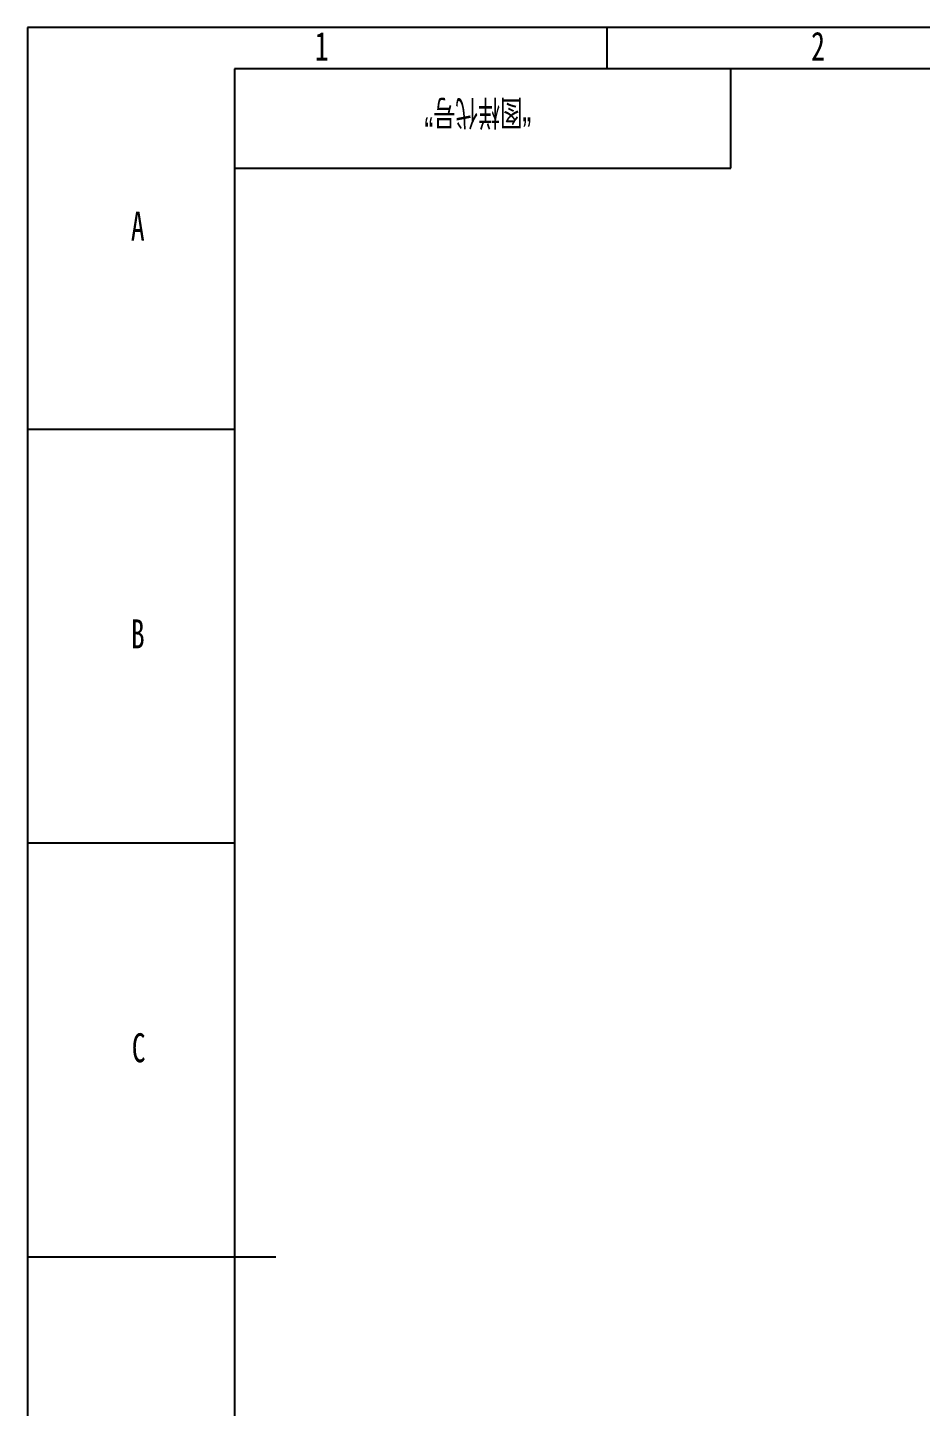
# Model space of a CAD drawing. Header units: millimetres. Extents: x 0 to 420, y 0 to 297.
# Drawn here: x 0 to 107.9, y 130.4 to 297 of the extents above; entities that cross this region are included whole.
import ezdxf

# ---------------------------------------------------------------- set-up
doc = ezdxf.new("R2010")
doc.units = ezdxf.units.MM
for name, color, linetype in [('10', 7, 'Continuous'), ('5', 7, 'Continuous'), ('9', 7, 'Continuous'), ('SLD-0', 7, 'Continuous')]:
    doc.layers.add(name, color=color, linetype=linetype)
doc.styles.add('SLDTEXTSTYLE0', font='TXT', dxfattribs={"width": 0.7, "bigfont": 'bigfont'})
doc.styles.add('SLDTEXTSTYLE4', font='TXT', dxfattribs={"width": 0.7})

msp = doc.modelspace()

# ---------------------------------------------------------------- linework, layer by layer
at = {"layer": '5'}
for p, q in [((70, 297), (70, 292)), ((0, 248.5), (25, 248.5)), ((0, 198.5), (25, 198.5))]:
    msp.add_line(p, q, dxfattribs=at)
at = {"layer": '5', "color": 7, "lineweight": 25}
for p, q in [((415, 292), (25, 292)), ((25, 292), (25, 5)), ((85, 280), (85, 292)), ((25, 280), (85, 280))]:
    msp.add_line(p, q, dxfattribs=at)
at = {"layer": '5', "lineweight": 25}
msp.add_line((0, 148.5), (30, 148.5), dxfattribs=at)
at = {"layer": '9', "color": 7}
for p, q in [((420, 297), (0, 297)), ((0, 297), (0, 0))]:
    msp.add_line(p, q, dxfattribs=at)

# ---------------------------------------------------------------- texts
at = {"layer": '10', "char_height": 3.5, "attachment_point": 2, "style": 'SLDTEXTSTYLE4'}
for s, insert in [('1', (35.54, 296.5)), ('2', (95.54, 296.5)), ('A', (13.32, 274.75)), ('B', (13.32, 225.5)), ('C', (13.43, 175.5))]:
    msp.add_mtext(s, dxfattribs=dict(at, insert=insert))
at = {"layer": 'SLD-0', "insert": (54.42, 285.02), "char_height": 3.5, "attachment_point": 2, "rotation": 180, "style": 'SLDTEXTSTYLE0'}
msp.add_mtext('“图样代号”', dxfattribs=at)

doc.saveas('drawing.dxf')
